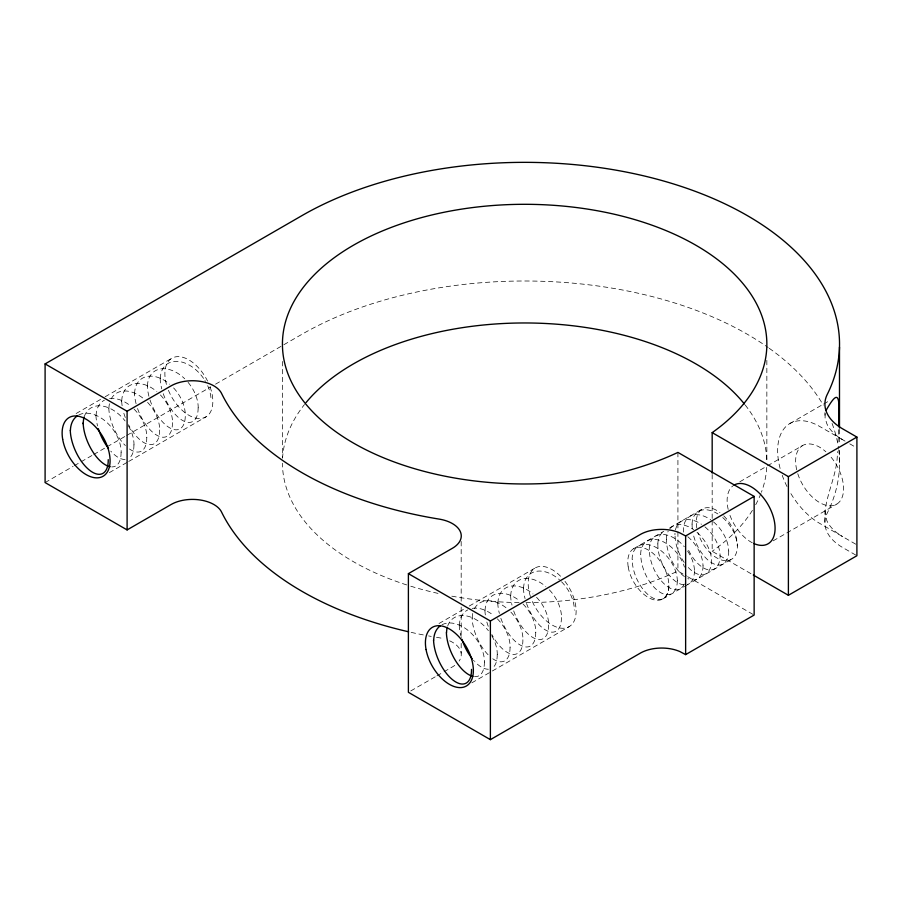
<?xml version="1.0" encoding="UTF-8"?>
<svg xmlns="http://www.w3.org/2000/svg" width="902" height="902" viewBox="0 0 902 902"><rect width="100%" height="100%" fill="white"/><g stroke="black" fill="none" stroke-linecap="round" stroke-linejoin="round"><path stroke-width="0.68" stroke-dasharray="4.51 3.38" d="M838.578 429.656L837.89 445.329M824.913 522.202C823.098 497.814 838.037 476.087 837.36 451.552M845.05 441.112L842.682 439.736A60.75 35.077 0 0 1 826.818 423.681L825.071 417.897L825.229 412.8M76.129 413.522L103.933 397.466M105.139 396.767L171.628 358.376M45.1 482.57L73.107 466.402M74.325 465.691L92.579 455.149M93.797 454.45L105.974 447.415M107.191 446.715L125.457 436.173M126.675 435.474L210.685 386.969M215.555 384.162L302.001 334.247A314.877 181.798 0 0 1 768.143 347.529M109.379 472.625L127.509 462.151M128.715 461.452L206.084 416.78M439.015 623.507L464.553 608.76M469.243 606.054L535.732 567.662M789.938 423.478L822.523 404.671M823.729 403.972L829.761 400.488M739.854 481.769L766.294 466.503M767.501 465.804L802.352 445.689A33.904 19.573 60 0 1 825.882 451.778M633.745 548.619L663.793 531.267M669.803 527.805L702.252 509.066M410.771 690.932L435.745 676.523M436.94 675.846L442.893 672.407M444.077 671.719L452.409 666.916A30.24 17.465 0 0 0 455.781 664.605M471.847 682.825L569.624 626.371M662.925 598.894L684.562 586.401M685.757 585.702L731.432 559.341M773.149 540.839L836.853 504.06M842.682 439.736L819.602 426.42A59.34 34.265 60 0 0 780.433 469.615M855.716 544.177L819.602 523.329A59.34 34.265 60 0 1 790.456 492.898M712.174 520.578L712.174 551.291L752.099 574.337M525.979 602.626A242.21 139.833 0 0 0 677.921 571.056L686.388 575.95M687.606 576.649L754.14 615.063M849.797 443.852L855.716 447.268M855.716 555.046L842.682 547.525A60.75 35.077 0 0 1 827.303 512.979A314.877 181.798 0 0 0 838.725 449.76M523.397 588.217L523.476 588.983A31.683 15.075 65.6 0 0 525.054 598.601M510.555 595.624L510.645 596.402A31.683 15.075 65.6 0 0 511.986 605.107M497.712 603.043L497.803 603.81A31.683 15.075 65.6 0 0 499.37 613.428M484.87 610.451L484.96 611.229A31.683 15.075 65.6 0 0 485.423 615.48M472.028 617.87L472.118 618.637M459.197 625.278L459.276 626.056A31.683 15.075 65.6 0 0 460.854 635.662M160.105 378.479L160.195 379.246A31.683 15.075 65.6 0 0 161.762 388.863M147.263 385.887L147.353 386.665M134.432 393.306L134.511 394.073M121.59 400.713L121.669 401.48M108.747 408.132L108.838 408.899A31.683 15.075 65.6 0 0 125.378 445.577M95.905 415.54L95.995 416.307A31.683 15.075 65.6 0 0 97.563 425.924M692.059 524.13L692.093 524.84A29.067 15.21 65.7 0 0 692.42 529.564M674.978 534.717L674.933 534.007A29.067 18.175 53.7 0 1 674.978 533.296M666.42 539.667L666.375 538.956A29.067 18.175 53.7 0 1 668.156 531.267M657.817 543.895L657.862 544.605A29.067 15.21 65.7 0 0 684.201 584.823M649.293 549.543L649.26 548.833A29.067 18.175 53.7 0 1 661.38 534.469A29.067 18.175 53.7 0 1 684.314 546.713M640.736 554.493L640.702 553.783A29.067 18.175 53.7 0 1 659.497 540.287A29.067 18.175 53.7 0 1 684.438 567.099M632.178 559.432L632.133 558.721A29.067 18.175 53.7 0 1 654.796 546.759A29.067 18.175 53.7 0 1 677.323 580.584M824.913 510.476L826.818 520.589A60.75 35.077 0 0 0 842.682 536.645M839.491 429.431L839.491 444.776M839.491 450.369L839.491 465.725M824.913 412.665L824.913 415.27M766.847 360.315L766.847 462.219M712.174 474.508L712.174 519.18M677.921 452.409L677.921 530.579M677.921 531.977L677.921 571.056M461.181 541.459L461.181 601.487M461.181 607.08L461.181 636.395M461.181 643.374L461.181 653.138M282.439 361.454L282.439 457.776M436.534 637.331A314.877 181.798 0 0 0 439.206 637.77A30.24 17.465 0 0 1 444.122 638.83M431.212 636.406A314.877 181.798 0 0 1 428.563 635.921M423.286 634.918A314.877 181.798 0 0 1 409.959 632.099M769.237 348.296A314.877 181.798 0 0 1 823.267 405.122M832.061 423.444A314.877 181.798 0 0 1 838.544 448.429M449.681 640.826A30.24 17.465 0 0 1 459.107 661.065M766.723 467.383A242.21 139.833 0 0 1 761.412 492.267M760.938 493.495A242.21 139.833 0 0 1 755.222 505.594M752.415 510.352A242.21 139.833 0 0 1 712.174 551.291M519.056 602.592A242.21 139.833 0 0 1 451.068 596.019M438.011 593.381A242.21 139.833 0 0 1 410.342 586.074M406.701 584.924A242.21 139.833 0 0 1 282.439 463.222M282.574 458.193A242.21 139.833 0 0 1 304.493 404.491M745.199 404.998A242.21 139.833 0 0 1 766.847 462.365M723.72 515.82A29.067 16.777 60 0 1 731.883 559.06A29.067 16.777 60 0 1 698.013 532.845M696.806 527.907A29.067 16.777 60 0 1 719.976 512.562M210.042 386.845A33.904 19.573 60 0 1 200.751 418.494A33.904 19.573 60 0 1 168.426 390.262M166.43 384.444A33.904 19.573 60 0 1 176.961 356.673A33.904 19.573 60 0 1 207.561 381.061M564.99 581.362A33.904 19.573 60 0 1 568.564 626.98A33.904 19.573 60 0 1 531.131 598.533M530.455 596.583A33.904 19.573 60 0 1 534.672 568.283A33.904 19.573 60 0 1 560.976 576.682M797.774 473.708A33.904 19.573 60 0 0 827.416 505.56A33.904 19.573 60 0 0 842.908 481.815L842.502 479.909A33.904 19.573 60 0 0 830.111 456.051M796.703 469.841A33.904 19.573 60 0 1 802.352 445.689M786.995 486.539A59.34 34.265 60 0 1 782.214 475.286M752.268 542.756A33.904 19.573 60 0 1 729.256 513.261M728.185 509.393A33.904 19.573 60 0 1 732.83 485.941M160.297 378.558A31.683 21.118 53.4 0 1 176.781 361.33A31.683 21.118 53.4 0 1 204.427 379.708M204.946 380.543A31.683 21.118 53.4 0 1 205.453 381.388M207.685 385.695A31.683 21.118 53.4 0 1 211.057 400.443M172.429 422.598A31.683 15.075 65.6 0 1 158.977 436.297A31.683 15.075 65.6 0 1 137.465 408.268M136.078 403.69A31.683 15.075 65.6 0 1 134.545 394.095M159.586 430.006A31.683 15.075 65.6 0 1 148.886 444.528A31.683 15.075 65.6 0 1 128.524 424.718M125.299 417.525A31.683 15.075 65.6 0 1 123.247 411.098M122.131 405.742A31.683 15.075 65.6 0 1 121.702 401.503M108.928 408.211A31.683 21.118 53.4 0 1 109.48 403.566M111.217 398.853A31.683 21.118 53.4 0 1 144.038 399.034M147.578 402.382A31.683 21.118 53.4 0 1 159.688 430.096M121.77 400.792A31.683 21.118 53.4 0 1 156.88 391.626M160.421 394.963A31.683 21.118 53.4 0 1 172.53 422.688M198.113 407.772A31.683 15.075 65.6 0 1 184.369 421.358A31.683 15.075 65.6 0 1 162.845 392.528M147.454 385.966A31.683 21.118 53.4 0 1 184.718 378.75M188.067 382.347A31.683 21.118 53.4 0 1 198.215 407.862M150.003 399.936A31.683 15.075 65.6 0 0 171.527 428.766A31.683 15.075 65.6 0 0 185.271 415.179A31.683 21.118 53.4 0 0 173.263 387.556M148.92 396.271A31.683 15.075 65.6 0 1 147.387 386.676M134.612 393.385A31.683 21.118 53.4 0 1 169.723 384.207M146.755 437.425A31.683 15.075 65.6 0 1 128.355 448.181M96.097 415.619A31.683 21.118 53.4 0 1 104.406 400.184M109.593 398.549A31.683 21.118 53.4 0 1 130.463 405.844M134.06 409.091A31.683 21.118 53.4 0 1 146.857 437.515M125.085 459.49A31.683 15.075 65.6 0 1 110.777 451.147M133.913 444.833A31.683 15.075 65.6 0 1 128.332 458.69M84.405 416.273A31.683 21.118 53.4 0 1 125.107 420.952M128.411 425.857A31.683 21.118 53.4 0 1 134.015 444.923M121.071 452.252A31.683 15.075 65.6 0 1 111.735 466.909M78.722 415.01A31.683 21.118 53.4 0 1 106.165 421.832A31.683 21.118 53.4 0 1 121.172 452.342M523.577 588.296A31.683 21.118 53.4 0 1 559.42 579.76M561.54 581.767A31.683 21.118 53.4 0 1 574.337 610.192M535.72 632.336A31.683 15.075 65.6 0 1 522.258 646.046A31.683 15.075 65.6 0 1 500.757 618.017M522.878 639.743A31.683 15.075 65.6 0 1 512.178 654.266A31.683 15.075 65.6 0 1 491.815 634.456M488.241 626.349A31.683 15.075 65.6 0 1 486.528 620.847M472.22 617.949A31.683 21.118 53.4 0 1 472.772 613.315M474.497 608.591A31.683 21.118 53.4 0 1 507.33 608.782M510.87 612.12A31.683 21.118 53.4 0 1 522.98 639.834M485.062 610.541A31.683 21.118 53.4 0 1 519.428 600.755M523.025 604.002A31.683 21.118 53.4 0 1 535.822 632.426M561.394 617.509A31.683 15.075 65.6 0 1 547.942 631.22A31.683 15.075 65.6 0 1 526.441 603.19M510.735 595.715A31.683 21.118 53.4 0 1 545.845 586.537M549.386 589.885A31.683 21.118 53.4 0 1 561.495 617.599M548.563 624.917A31.683 15.075 65.6 0 1 534.818 638.515A31.683 15.075 65.6 0 1 513.283 609.684M497.904 603.122A31.683 21.118 53.4 0 1 533.003 593.956M536.543 597.293A31.683 21.118 53.4 0 1 548.664 625.007M510.036 647.162A31.683 15.075 65.6 0 1 491.635 657.93M488.072 654.728A31.683 15.075 65.6 0 1 472.152 618.659M459.377 625.368A31.683 21.118 53.4 0 1 467.687 609.932M472.186 608.399A31.683 21.118 53.4 0 1 493.744 615.581M497.34 618.828A31.683 21.118 53.4 0 1 510.137 647.253M488.377 669.228A31.683 15.075 65.6 0 1 474.644 661.527M474.057 660.884A31.683 15.075 65.6 0 1 473.482 660.23M461.35 637.5A31.683 15.075 65.6 0 1 461.091 636.575M497.194 654.57A31.683 15.075 65.6 0 1 491.624 668.427M447.696 626.011A31.683 21.118 53.4 0 1 488.399 630.701M491.703 635.606A31.683 21.118 53.4 0 1 497.295 654.66M484.363 661.989A31.683 15.075 65.6 0 1 474.508 676.613M442.014 624.759A31.683 21.118 53.4 0 1 469.457 631.58A31.683 21.118 53.4 0 1 484.464 662.079M668.833 585.556A29.067 15.21 65.7 0 1 650.173 596.335A29.067 15.21 65.7 0 1 632.246 559.477M687.617 551.054A29.067 18.175 53.7 0 1 694.45 570.707M657.84 543.906A29.067 18.175 53.7 0 1 664.255 531.177M687.798 536.735A29.067 18.175 53.7 0 1 703.008 565.757M703.075 565.791A29.067 15.21 65.7 0 1 687.843 578.577M684.415 576.558A29.067 15.21 65.7 0 1 666.477 539.712M694.517 570.729A29.067 15.21 65.7 0 1 687.595 584.338M677.391 580.617A29.067 15.21 65.7 0 1 658.731 591.385A29.067 15.21 65.7 0 1 640.803 554.538M684.291 584.045A29.067 15.21 65.7 0 1 663.601 583.323A29.067 15.21 65.7 0 1 649.361 549.589M669.769 528.798A29.067 18.175 53.7 0 1 693.627 529.688M697.032 532.36A29.067 18.175 53.7 0 1 711.565 560.818A29.067 15.21 65.7 0 1 687.876 567.031M684.201 562.374A29.067 15.21 65.7 0 1 675.046 534.762M675.44 529.902A29.067 18.175 53.7 0 1 701.485 524.276M704.924 526.847A29.067 18.175 53.7 0 1 720.123 555.88A29.067 15.21 65.7 0 1 707.991 569.737A29.067 15.21 65.7 0 1 687.933 548.811M683.648 532.124A29.067 15.21 65.7 0 1 683.603 529.824L683.502 529.068A29.067 18.175 53.7 0 1 710.742 519.811M713.482 521.908A29.067 18.175 53.7 0 1 728.692 550.93M728.748 550.964A29.067 15.21 65.7 0 1 713.223 563.615A29.067 15.21 65.7 0 1 693.131 533.702M692.071 524.141A29.067 18.175 53.7 0 1 717.902 513.937M722.705 517.534A29.067 18.175 53.7 0 1 737.25 545.992M628.209 566.918A29.067 16.777 60 0 0 661.989 599.379A29.067 16.777 60 0 0 654.807 554.967A29.067 16.777 60 0 0 628.209 566.918"/><path stroke-width="1.35" d="M838.668 426.545L838.792 420.67A38.561 2.582 -87.3 0 0 838.792 410.545C839.773 388.458 833.098 398.199 826.029 410.455M408.595 631.783A314.899 181.809 0 0 1 221.802 512.55A30.24 17.465 0 0 0 200.424 500.012A30.24 17.465 0 0 0 170.997 504.568L127.103 529.914L45.1 482.57L45.1 363.912L302.001 215.589A314.877 181.798 0 0 1 684.528 187.526A314.877 181.798 0 0 1 827.303 394.321A60.75 35.077 0 0 0 842.682 428.867L856.9 437.075L856.9 555.733L788.393 595.286L753.305 575.036M45.1 363.912L127.103 411.256L170.997 385.909A30.24 17.465 0 0 1 200.424 381.354A30.24 17.465 0 0 1 221.791 393.903A314.877 181.798 0 0 0 439.206 519.112A30.24 17.465 0 0 1 452.409 548.269L408.392 573.649L408.392 692.308L490.384 739.651L639.811 653.431A30.273 17.476 0 0 1 679.86 651.548L685.633 654.615L754.14 615.063L754.14 496.404L677.921 452.409A242.21 139.833 0 0 1 353.381 443.017A242.21 139.833 0 0 1 337.111 255.638L338.938 254.364A242.21 139.833 0 0 1 679.026 236.392A242.21 139.833 0 0 1 712.174 432.633L712.174 473.11M408.392 573.649L490.384 620.993L639.811 534.773A30.273 17.476 0 0 1 679.86 532.902L685.633 535.957L754.14 496.404M712.174 432.633L788.393 476.628L856.9 437.075M446.355 632.697L446.434 633.463A31.683 15.075 65.6 0 0 472.907 676.353M433.512 640.104L433.603 640.882A31.683 15.075 65.6 0 0 453.413 680.39A31.683 15.075 65.6 0 0 471.52 669.397M83.063 422.959L83.153 423.726M70.221 430.367L70.311 431.133A31.683 15.075 65.6 0 0 90.121 470.652A31.683 15.075 65.6 0 0 108.229 459.659M839.491 347.067L839.491 428.033M788.393 476.628L788.393 595.286M685.633 535.957L685.633 654.615M490.384 620.993L490.384 739.651M127.103 411.256L127.103 529.914M306.105 402.506A242.21 139.833 0 0 1 337.111 374.296L338.938 373.022A242.21 139.833 0 0 1 744.398 404.006M733.845 485.242A33.904 19.573 60 0 1 772.608 514.614A33.904 19.573 60 0 1 753.768 543.489M108.488 448.407A31.683 15.075 65.6 0 1 98.341 428.675M110.157 466.729A31.683 15.075 65.6 0 1 83.187 423.748M83.255 423.038A31.683 21.118 53.4 0 1 84.179 416.961M70.412 430.446A31.683 21.118 53.4 0 1 77.583 415.687M472.344 658.866A31.683 15.075 65.6 0 1 471.78 658.144M471.216 657.411A31.683 15.075 65.6 0 1 461.925 639.326M446.535 632.776A31.683 21.118 53.4 0 1 447.268 627.409M433.704 640.194A31.683 21.118 53.4 0 1 440.323 625.808M426.048 649.496A33.904 19.573 60 0 0 465.804 686.309A33.904 19.573 60 0 0 456.322 634.151A33.904 19.573 60 0 0 426.048 649.496M62.678 439.297A33.904 19.573 60 0 0 102.253 476.696A33.904 19.573 60 0 0 93.38 424.729A33.904 19.573 60 0 0 62.678 439.297"/></g></svg>
